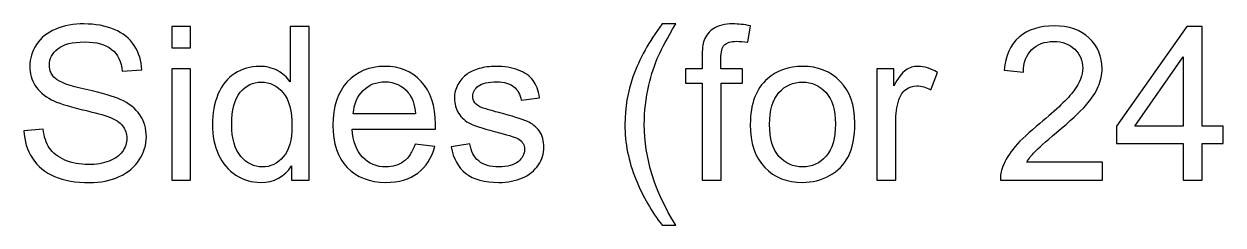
# Model space of a CAD drawing. Header units: millimetres. Extents: x 198 to 2265, y -986 to 144.
# Drawn here: x 575.8 to 717.4, y -301.2 to -277.4 of the extents above; entities that cross this region are included whole.
import ezdxf

# ---------------------------------------------------------------- set-up
doc = ezdxf.new("R2010")
doc.units = ezdxf.units.MM
doc.header["$MEASUREMENT"] = 0
doc.layers.add('Layer 1', color=7, linetype='Continuous')

msp = doc.modelspace()

# ---------------------------------------------------------------- linework, layer by layer
at = {"layer": 'Layer 1', "color": 250}
for points, knots in [([(575.8328, -290.004), (575.8328, -290.004), (578.0934, -289.8008), (578.0934, -289.8008), (578.1992, -290.7152), (578.449, -291.4645), (578.8427, -292.0529), (579.2364, -292.6371), (579.846, -293.1113), (580.6715, -293.4753), (581.497, -293.8352), (582.4283, -294.0172), (583.4613, -294.0172), (584.3799, -294.0172), (585.1885, -293.8817), (585.8912, -293.6066), (586.5939, -293.3314), (587.1146, -292.9546), (587.4575, -292.4763), (587.8004, -291.9979), (587.974, -291.4772), (587.974, -290.9184), (587.974, -290.3511), (587.8089, -289.8558), (587.4787, -289.4283), (587.1485, -289.0049), (586.6024, -288.6493), (585.8404, -288.3572), (585.3536, -288.171), (584.2741, -287.8746), (582.6019, -287.4725), (580.9297, -287.0703), (579.7613, -286.6935), (579.0925, -286.3379), (578.2246, -285.8807), (577.5812, -285.3135), (577.1578, -284.6404), (576.7303, -283.9673), (576.5186, -283.2095), (576.5186, -282.3755), (576.5186, -281.4527), (576.7811, -280.5933), (577.3018, -279.7974), (577.8225, -278.9973), (578.5802, -278.392), (579.5835, -277.9771), (580.5826, -277.5622), (581.696, -277.3548), (582.9194, -277.3548), (584.2656, -277.3548), (585.4552, -277.5707), (586.4839, -278.0067), (587.5126, -278.4385), (588.3042, -279.0778), (588.8588, -279.9244), (589.4133, -280.7669), (589.7097, -281.7236), (589.752, -282.7904), (589.752, -282.7904), (587.4406, -282.9682), (587.4406, -282.9682), (587.3178, -281.821), (586.8987, -280.9531), (586.1833, -280.3689), (585.4679, -279.7805), (584.4095, -279.4884), (583.0125, -279.4884), (581.5563, -279.4884), (580.4937, -279.7551), (579.8291, -280.2885), (579.1644, -280.8219), (578.83, -281.4654), (578.83, -282.2189), (578.83, -282.8708), (579.0671, -283.4085), (579.537, -283.8318), (580.0026, -284.2509), (581.2091, -284.6869), (583.1649, -285.1272), (585.1207, -285.5717), (586.4627, -285.9569), (587.1908, -286.2871), (588.2449, -286.774), (589.0281, -287.3878), (589.5319, -288.1371), (590.0356, -288.8822), (590.2854, -289.7415), (590.2854, -290.7152), (590.2854, -291.6846), (590.0102, -292.5906), (589.4557, -293.4457), (588.9011, -294.3008), (588.1095, -294.9655), (587.0723, -295.4396), (586.0351, -295.9137), (584.871, -296.1508), (583.5713, -296.1508), (581.9288, -296.1508), (580.553, -295.9095), (579.4438, -295.4311), (578.3305, -294.9528), (577.4626, -294.2331), (576.8319, -293.2679), (576.1969, -292.3069), (575.8667, -291.219), (575.8328, -290.004)], [0, 0, 0, 0, 0.02857143, 0.02857143, 0.02857143, 0.05714286, 0.05714286, 0.05714286, 0.08571429, 0.08571429, 0.08571429, 0.11428571, 0.11428571, 0.11428571, 0.14285714, 0.14285714, 0.14285714, 0.17142857, 0.17142857, 0.17142857, 0.2, 0.2, 0.2, 0.22857143, 0.22857143, 0.22857143, 0.25714286, 0.25714286, 0.25714286, 0.28571429, 0.28571429, 0.28571429, 0.31428571, 0.31428571, 0.31428571, 0.34285714, 0.34285714, 0.34285714, 0.37142857, 0.37142857, 0.37142857, 0.4, 0.4, 0.4, 0.42857143, 0.42857143, 0.42857143, 0.45714286, 0.45714286, 0.45714286, 0.48571429, 0.48571429, 0.48571429, 0.51428571, 0.51428571, 0.51428571, 0.54285714, 0.54285714, 0.54285714, 0.57142857, 0.57142857, 0.57142857, 0.6, 0.6, 0.6, 0.62857143, 0.62857143, 0.62857143, 0.65714286, 0.65714286, 0.65714286, 0.68571429, 0.68571429, 0.68571429, 0.71428571, 0.71428571, 0.71428571, 0.74285714, 0.74285714, 0.74285714, 0.77142857, 0.77142857, 0.77142857, 0.8, 0.8, 0.8, 0.82857143, 0.82857143, 0.82857143, 0.85714286, 0.85714286, 0.85714286, 0.88571429, 0.88571429, 0.88571429, 0.91428571, 0.91428571, 0.91428571, 0.94285714, 0.94285714, 0.94285714, 0.97142857, 0.97142857, 0.97142857, 1, 1, 1, 1]), ([(651.203, -301.18), (649.9753, -299.6264), (648.9339, -297.8103), (648.083, -295.7275), (647.2321, -293.6447), (646.8088, -291.4857), (646.8088, -289.2547), (646.8088, -287.2862), (647.1263, -285.4024), (647.7613, -283.6032), (648.5064, -281.5119), (649.6536, -279.4291), (651.203, -277.3548), (651.203, -277.3548), (652.8032, -277.3548), (652.8032, -277.3548), (651.8041, -279.0735), (651.1395, -280.3012), (650.8178, -281.0378), (650.314, -282.1766), (649.9161, -283.3661), (649.6282, -284.6065), (649.2726, -286.1517), (649.0948, -287.7053), (649.0948, -289.2674), (649.0948, -293.2425), (650.3309, -297.2134), (652.8032, -301.18), (652.8032, -301.18), (651.203, -301.18), (651.203, -301.18)], [0, 0, 0, 0, 0.1, 0.1, 0.1, 0.2, 0.2, 0.2, 0.3, 0.3, 0.3, 0.4, 0.4, 0.4, 0.5, 0.5, 0.5, 0.6, 0.6, 0.6, 0.7, 0.7, 0.7, 0.8, 0.8, 0.8, 0.9, 0.9, 0.9, 1, 1, 1, 1]), ([(655.9274, -295.846), (655.9274, -295.846), (655.9274, -284.3906), (655.9274, -284.3906), (655.9274, -284.3906), (653.9462, -284.3906), (653.9462, -284.3906), (653.9462, -284.3906), (653.9462, -282.6634), (653.9462, -282.6634), (653.9462, -282.6634), (655.9274, -282.6634), (655.9274, -282.6634), (655.9274, -282.6634), (655.9274, -281.2664), (655.9274, -281.2664), (655.9274, -280.3816), (656.0036, -279.7255), (656.1602, -279.2979), (656.3761, -278.7222), (656.7487, -278.2523), (657.2905, -277.8924), (657.8282, -277.5326), (658.5859, -277.3548), (659.5596, -277.3548), (660.1904, -277.3548), (660.8846, -277.431), (661.6466, -277.5792), (661.6466, -277.5792), (661.3122, -279.535), (661.3122, -279.535), (660.8465, -279.4545), (660.4105, -279.4122), (659.9956, -279.4122), (659.3183, -279.4122), (658.8399, -279.5561), (658.5563, -279.844), (658.2769, -280.1319), (658.1372, -280.6695), (658.1372, -281.4569), (658.1372, -281.4569), (658.1372, -282.6634), (658.1372, -282.6634), (658.1372, -282.6634), (660.7026, -282.6634), (660.7026, -282.6634), (660.7026, -282.6634), (660.7026, -284.3906), (660.7026, -284.3906), (660.7026, -284.3906), (658.1626, -284.3906), (658.1626, -284.3906), (658.1626, -284.3906), (658.1626, -295.846), (658.1626, -295.846), (658.1626, -295.846), (655.9274, -295.846), (655.9274, -295.846)], [0, 0, 0, 0, 0.05263158, 0.05263158, 0.05263158, 0.10526316, 0.10526316, 0.10526316, 0.15789474, 0.15789474, 0.15789474, 0.21052632, 0.21052632, 0.21052632, 0.26315789, 0.26315789, 0.26315789, 0.31578947, 0.31578947, 0.31578947, 0.36842105, 0.36842105, 0.36842105, 0.42105263, 0.42105263, 0.42105263, 0.47368421, 0.47368421, 0.47368421, 0.52631579, 0.52631579, 0.52631579, 0.57894737, 0.57894737, 0.57894737, 0.63157895, 0.63157895, 0.63157895, 0.68421053, 0.68421053, 0.68421053, 0.73684211, 0.73684211, 0.73684211, 0.78947368, 0.78947368, 0.78947368, 0.84210526, 0.84210526, 0.84210526, 0.89473684, 0.89473684, 0.89473684, 0.94736842, 0.94736842, 0.94736842, 1, 1, 1, 1]), ([(593.2826, -280.1996), (593.2826, -280.1996), (593.2826, -277.6596), (593.2826, -277.6596), (593.2826, -277.6596), (595.5178, -277.6596), (595.5178, -277.6596), (595.5178, -277.6596), (595.5178, -280.1996), (595.5178, -280.1996), (595.5178, -280.1996), (593.2826, -280.1996), (593.2826, -280.1996)], [0, 0, 0, 0, 0.25, 0.25, 0.25, 0.5, 0.5, 0.5, 0.75, 0.75, 0.75, 1, 1, 1, 1]), ([(607.4346, -295.846), (607.4346, -295.846), (607.4346, -294.1738), (607.4346, -294.1738), (606.6006, -295.4735), (605.373, -296.1254), (603.7516, -296.1254), (602.7017, -296.1254), (601.7365, -295.8375), (600.8602, -295.2576), (599.9797, -294.6818), (599.2981, -293.8733), (598.8113, -292.8403), (598.3287, -291.8032), (598.0874, -290.6136), (598.0874, -289.2674), (598.0874, -287.9551), (598.3075, -286.7655), (598.7436, -285.6945), (599.1838, -284.6277), (599.84, -283.8064), (600.7163, -283.2391), (601.5884, -282.6676), (602.5705, -282.384), (603.65, -282.384), (604.4459, -282.384), (605.1528, -282.5533), (605.7709, -282.8878), (606.389, -283.2222), (606.8927, -283.6625), (607.2822, -284.2001), (607.2822, -284.2001), (607.2822, -277.6596), (607.2822, -277.6596), (607.2822, -277.6596), (609.5174, -277.6596), (609.5174, -277.6596), (609.5174, -277.6596), (609.5174, -295.846), (609.5174, -295.846), (609.5174, -295.846), (607.4346, -295.846), (607.4346, -295.846)], [0, 0, 0, 0, 0.07142857, 0.07142857, 0.07142857, 0.14285714, 0.14285714, 0.14285714, 0.21428571, 0.21428571, 0.21428571, 0.28571429, 0.28571429, 0.28571429, 0.35714286, 0.35714286, 0.35714286, 0.42857143, 0.42857143, 0.42857143, 0.5, 0.5, 0.5, 0.57142857, 0.57142857, 0.57142857, 0.64285714, 0.64285714, 0.64285714, 0.71428571, 0.71428571, 0.71428571, 0.78571429, 0.78571429, 0.78571429, 0.85714286, 0.85714286, 0.85714286, 0.92857143, 0.92857143, 0.92857143, 1, 1, 1, 1]), ([(703.1926, -293.7124), (703.1926, -293.7124), (703.1926, -295.846), (703.1926, -295.846), (703.1926, -295.846), (691.153, -295.846), (691.153, -295.846), (691.1361, -295.3084), (691.225, -294.7919), (691.4155, -294.2924), (691.7245, -293.4753), (692.2198, -292.6668), (692.9014, -291.8751), (693.5829, -291.0835), (694.5566, -290.1691), (695.8224, -289.1319), (697.7909, -287.5106), (699.1286, -286.2279), (699.8271, -285.2796), (700.5298, -284.3313), (700.8812, -283.4339), (700.8812, -282.5872), (700.8812, -281.7024), (700.5637, -280.9574), (699.9287, -280.3478), (699.2937, -279.7424), (698.464, -279.4376), (697.4437, -279.4376), (696.3642, -279.4376), (695.5006, -279.7593), (694.8529, -280.4028), (694.2052, -281.042), (693.8793, -281.931), (693.8708, -283.0698), (693.8708, -283.0698), (691.5848, -282.8412), (691.5848, -282.8412), (691.7414, -281.1309), (692.3341, -279.8271), (693.3586, -278.9296), (694.3873, -278.0321), (695.7631, -277.5834), (697.4945, -277.5834), (699.2387, -277.5834), (700.623, -278.066), (701.639, -279.0354), (702.6592, -280.0049), (703.1672, -281.2071), (703.1672, -282.638), (703.1672, -283.3661), (703.019, -284.0816), (702.7185, -284.7843), (702.4221, -285.4913), (701.9268, -286.2321), (701.2368, -287.011), (700.5425, -287.7857), (699.3953, -288.8568), (697.7951, -290.2114), (696.4531, -291.3375), (695.5895, -292.0995), (695.2085, -292.5017), (694.8275, -292.9038), (694.5143, -293.306), (694.2645, -293.7124), (694.2645, -293.7124), (703.1926, -293.7124), (703.1926, -293.7124)], [0, 0, 0, 0, 0.04545455, 0.04545455, 0.04545455, 0.09090909, 0.09090909, 0.09090909, 0.13636364, 0.13636364, 0.13636364, 0.18181818, 0.18181818, 0.18181818, 0.22727273, 0.22727273, 0.22727273, 0.27272727, 0.27272727, 0.27272727, 0.31818182, 0.31818182, 0.31818182, 0.36363636, 0.36363636, 0.36363636, 0.40909091, 0.40909091, 0.40909091, 0.45454545, 0.45454545, 0.45454545, 0.5, 0.5, 0.5, 0.54545455, 0.54545455, 0.54545455, 0.59090909, 0.59090909, 0.59090909, 0.63636364, 0.63636364, 0.63636364, 0.68181818, 0.68181818, 0.68181818, 0.72727273, 0.72727273, 0.72727273, 0.77272727, 0.77272727, 0.77272727, 0.81818182, 0.81818182, 0.81818182, 0.86363636, 0.86363636, 0.86363636, 0.90909091, 0.90909091, 0.90909091, 0.95454545, 0.95454545, 0.95454545, 1, 1, 1, 1]), ([(712.7472, -295.846), (712.7472, -295.846), (712.7472, -291.5026), (712.7472, -291.5026), (712.7472, -291.5026), (704.8478, -291.5026), (704.8478, -291.5026), (704.8478, -291.5026), (704.8478, -289.4452), (704.8478, -289.4452), (704.8478, -289.4452), (713.1536, -277.6596), (713.1536, -277.6596), (713.1536, -277.6596), (714.9824, -277.6596), (714.9824, -277.6596), (714.9824, -277.6596), (714.9824, -289.4452), (714.9824, -289.4452), (714.9824, -289.4452), (717.4462, -289.4452), (717.4462, -289.4452), (717.4462, -289.4452), (717.4462, -291.5026), (717.4462, -291.5026), (717.4462, -291.5026), (714.9824, -291.5026), (714.9824, -291.5026), (714.9824, -291.5026), (714.9824, -295.846), (714.9824, -295.846), (714.9824, -295.846), (712.7472, -295.846), (712.7472, -295.846)], [0, 0, 0, 0, 0.09090909, 0.09090909, 0.09090909, 0.18181818, 0.18181818, 0.18181818, 0.27272727, 0.27272727, 0.27272727, 0.36363636, 0.36363636, 0.36363636, 0.45454545, 0.45454545, 0.45454545, 0.54545455, 0.54545455, 0.54545455, 0.63636364, 0.63636364, 0.63636364, 0.72727273, 0.72727273, 0.72727273, 0.81818182, 0.81818182, 0.81818182, 0.90909091, 0.90909091, 0.90909091, 1, 1, 1, 1]), ([(712.7472, -289.4452), (712.7472, -289.4452), (712.7472, -281.2622), (712.7472, -281.2622), (712.7472, -281.2622), (707.0449, -289.4452), (707.0449, -289.4452), (707.0449, -289.4452), (712.7472, -289.4452), (712.7472, -289.4452)], [0, 0, 0, 0, 0.33333333, 0.33333333, 0.33333333, 0.66666667, 0.66666667, 0.66666667, 1, 1, 1, 1]), ([(593.2826, -295.846), (593.2826, -295.846), (593.2826, -282.6634), (593.2826, -282.6634), (593.2826, -282.6634), (595.5178, -282.6634), (595.5178, -282.6634), (595.5178, -282.6634), (595.5178, -295.846), (595.5178, -295.846), (595.5178, -295.846), (593.2826, -295.846), (593.2826, -295.846)], [0, 0, 0, 0, 0.25, 0.25, 0.25, 0.5, 0.5, 0.5, 0.75, 0.75, 0.75, 1, 1, 1, 1]), ([(622.0438, -291.5788), (622.0438, -291.5788), (624.3552, -291.8836), (624.3552, -291.8836), (623.9954, -293.2256), (623.3223, -294.2712), (622.3401, -295.012), (621.358, -295.7529), (620.1049, -296.1254), (618.5767, -296.1254), (616.6548, -296.1254), (615.1308, -295.5327), (614.0047, -294.3474), (612.8786, -293.1663), (612.3156, -291.5026), (612.3156, -289.3648), (612.3156, -287.155), (612.8829, -285.4362), (614.0216, -284.217), (615.1604, -282.9936), (616.6378, -282.384), (618.4539, -282.384), (620.2108, -282.384), (621.6459, -282.9809), (622.7592, -284.1789), (623.8726, -285.377), (624.4314, -287.0618), (624.4314, -289.2335), (624.4314, -289.3648), (624.4272, -289.5637), (624.4187, -289.8262), (624.4187, -289.8262), (614.6016, -289.8262), (614.6016, -289.8262), (614.6863, -291.2698), (615.0927, -292.3789), (615.8293, -293.1451), (616.5616, -293.9114), (617.4803, -294.2966), (618.5767, -294.2966), (619.3937, -294.2966), (620.0922, -294.0807), (620.668, -293.6489), (621.2479, -293.2171), (621.7051, -292.5271), (622.0438, -291.5788)], [0, 0, 0, 0, 0.06666667, 0.06666667, 0.06666667, 0.13333333, 0.13333333, 0.13333333, 0.2, 0.2, 0.2, 0.26666667, 0.26666667, 0.26666667, 0.33333333, 0.33333333, 0.33333333, 0.4, 0.4, 0.4, 0.46666667, 0.46666667, 0.46666667, 0.53333333, 0.53333333, 0.53333333, 0.6, 0.6, 0.6, 0.66666667, 0.66666667, 0.66666667, 0.73333333, 0.73333333, 0.73333333, 0.8, 0.8, 0.8, 0.86666667, 0.86666667, 0.86666667, 0.93333333, 0.93333333, 0.93333333, 1, 1, 1, 1]), ([(626.2898, -291.909), (626.2898, -291.909), (628.4996, -291.5534), (628.4996, -291.5534), (628.6224, -292.4382), (628.9695, -293.1155), (629.5368, -293.5896), (630.104, -294.0595), (630.8999, -294.2966), (631.9159, -294.2966), (632.9446, -294.2966), (633.7066, -294.0892), (634.2061, -293.6701), (634.7014, -293.2552), (634.9512, -292.7641), (634.9512, -292.2011), (634.9512, -291.6973), (634.7268, -291.2994), (634.2823, -291.0115), (633.9691, -290.8126), (633.2071, -290.5628), (631.9963, -290.2538), (630.3623, -289.8431), (629.232, -289.4875), (628.597, -289.187), (627.9662, -288.8822), (627.4878, -288.4673), (627.1619, -287.9339), (626.8359, -287.4047), (626.6708, -286.8163), (626.6708, -286.1728), (626.6708, -285.5844), (626.8063, -285.0425), (627.073, -284.543), (627.3439, -284.0435), (627.708, -283.6286), (628.1694, -283.2984), (628.5165, -283.0444), (628.9907, -282.8285), (629.5876, -282.6507), (630.1887, -282.4729), (630.8279, -282.384), (631.5137, -282.384), (632.5467, -282.384), (633.4526, -282.5322), (634.2315, -282.8327), (635.0147, -283.1291), (635.5904, -283.5355), (635.963, -284.0435), (636.3313, -284.5557), (636.5895, -285.2373), (636.7292, -286.0924), (636.7292, -286.0924), (634.5448, -286.3972), (634.5448, -286.3972), (634.4474, -285.7114), (634.1596, -285.1738), (633.6854, -284.7885), (633.2113, -284.4033), (632.5424, -284.2128), (631.6746, -284.2128), (630.6544, -284.2128), (629.922, -284.3821), (629.486, -284.7208), (629.0499, -285.0595), (628.8298, -285.4574), (628.8298, -285.9104), (628.8298, -286.1982), (628.9187, -286.4607), (629.1007, -286.6935), (629.2828, -286.9306), (629.5664, -287.1296), (629.9559, -287.2862), (630.1802, -287.3709), (630.8322, -287.5614), (631.9244, -287.8577), (633.4992, -288.2768), (634.5998, -288.6239), (635.2264, -288.8906), (635.8529, -289.1573), (636.344, -289.551), (636.6996, -290.059), (637.0594, -290.5713), (637.2372, -291.2063), (637.2372, -291.9683), (637.2372, -292.7091), (637.0213, -293.4076), (636.5853, -294.0638), (636.1492, -294.7199), (635.5227, -295.2279), (634.7057, -295.5878), (633.8844, -295.9476), (632.9573, -296.1254), (631.9244, -296.1254), (630.2141, -296.1254), (628.906, -295.7698), (628.0085, -295.0628), (627.1111, -294.3516), (626.5396, -293.3018), (626.2898, -291.909)], [0, 0, 0, 0, 0.03030303, 0.03030303, 0.03030303, 0.06060606, 0.06060606, 0.06060606, 0.09090909, 0.09090909, 0.09090909, 0.12121212, 0.12121212, 0.12121212, 0.15151515, 0.15151515, 0.15151515, 0.18181818, 0.18181818, 0.18181818, 0.21212121, 0.21212121, 0.21212121, 0.24242424, 0.24242424, 0.24242424, 0.27272727, 0.27272727, 0.27272727, 0.3030303, 0.3030303, 0.3030303, 0.33333333, 0.33333333, 0.33333333, 0.36363636, 0.36363636, 0.36363636, 0.39393939, 0.39393939, 0.39393939, 0.42424242, 0.42424242, 0.42424242, 0.45454545, 0.45454545, 0.45454545, 0.48484848, 0.48484848, 0.48484848, 0.51515152, 0.51515152, 0.51515152, 0.54545455, 0.54545455, 0.54545455, 0.57575758, 0.57575758, 0.57575758, 0.60606061, 0.60606061, 0.60606061, 0.63636364, 0.63636364, 0.63636364, 0.66666667, 0.66666667, 0.66666667, 0.6969697, 0.6969697, 0.6969697, 0.72727273, 0.72727273, 0.72727273, 0.75757576, 0.75757576, 0.75757576, 0.78787879, 0.78787879, 0.78787879, 0.81818182, 0.81818182, 0.81818182, 0.84848485, 0.84848485, 0.84848485, 0.87878788, 0.87878788, 0.87878788, 0.90909091, 0.90909091, 0.90909091, 0.93939394, 0.93939394, 0.93939394, 0.96969697, 0.96969697, 0.96969697, 1, 1, 1, 1]), ([(661.6128, -289.2547), (661.6128, -286.8205), (662.2901, -285.0171), (663.649, -283.8445), (664.7793, -282.8708), (666.1636, -282.384), (667.7935, -282.384), (669.6011, -282.384), (671.0828, -282.9767), (672.2342, -284.162), (673.3815, -285.3431), (673.9572, -286.9814), (673.9572, -289.0684), (673.9572, -290.7618), (673.7032, -292.091), (673.1952, -293.0605), (672.6872, -294.0299), (671.9464, -294.7834), (670.9727, -295.3211), (670.0033, -295.8587), (668.9407, -296.1254), (667.7935, -296.1254), (665.9477, -296.1254), (664.4576, -295.537), (663.3188, -294.3559), (662.1801, -293.1748), (661.6128, -291.473), (661.6128, -289.2547)], [0, 0, 0, 0, 0.11111111, 0.11111111, 0.11111111, 0.22222222, 0.22222222, 0.22222222, 0.33333333, 0.33333333, 0.33333333, 0.44444444, 0.44444444, 0.44444444, 0.55555556, 0.55555556, 0.55555556, 0.66666667, 0.66666667, 0.66666667, 0.77777778, 0.77777778, 0.77777778, 0.88888889, 0.88888889, 0.88888889, 1, 1, 1, 1]), ([(676.5522, -295.846), (676.5522, -295.846), (676.5522, -282.6634), (676.5522, -282.6634), (676.5522, -282.6634), (678.5588, -282.6634), (678.5588, -282.6634), (678.5588, -282.6634), (678.5588, -284.6827), (678.5588, -284.6827), (679.071, -283.7471), (679.5452, -283.1291), (679.9812, -282.8327), (680.4172, -282.5322), (680.8956, -282.384), (681.4163, -282.384), (682.1698, -282.384), (682.9361, -282.6211), (683.715, -283.091), (683.715, -283.091), (682.9191, -285.1526), (682.9191, -285.1526), (682.3773, -284.8478), (681.8354, -284.6954), (681.2935, -284.6954), (680.8067, -284.6954), (680.3707, -284.8436), (679.9854, -285.1357), (679.6002, -285.4278), (679.325, -285.8342), (679.1599, -286.3549), (678.9102, -287.1465), (678.7874, -288.0143), (678.7874, -288.9584), (678.7874, -288.9584), (678.7874, -295.846), (678.7874, -295.846), (678.7874, -295.846), (676.5522, -295.846), (676.5522, -295.846)], [0, 0, 0, 0, 0.07692308, 0.07692308, 0.07692308, 0.15384615, 0.15384615, 0.15384615, 0.23076923, 0.23076923, 0.23076923, 0.30769231, 0.30769231, 0.30769231, 0.38461538, 0.38461538, 0.38461538, 0.46153846, 0.46153846, 0.46153846, 0.53846154, 0.53846154, 0.53846154, 0.61538462, 0.61538462, 0.61538462, 0.69230769, 0.69230769, 0.69230769, 0.76923077, 0.76923077, 0.76923077, 0.84615385, 0.84615385, 0.84615385, 0.92307692, 0.92307692, 0.92307692, 1, 1, 1, 1]), ([(600.3734, -289.2716), (600.3734, -290.9565), (600.729, -292.2138), (601.4444, -293.0478), (602.1556, -293.8817), (602.9981, -294.2966), (603.9675, -294.2966), (604.9454, -294.2966), (605.7751, -293.8987), (606.4609, -293.1028), (607.1425, -292.3069), (607.4854, -291.092), (607.4854, -289.4579), (607.4854, -287.663), (607.1383, -286.3422), (606.4398, -285.4997), (605.7455, -284.6573), (604.8861, -284.2382), (603.8659, -284.2382), (602.8711, -284.2382), (602.0413, -284.6404), (601.3725, -285.4489), (600.7078, -286.2575), (600.3734, -287.5317), (600.3734, -289.2716)], [0, 0, 0, 0, 0.125, 0.125, 0.125, 0.25, 0.25, 0.25, 0.375, 0.375, 0.375, 0.5, 0.5, 0.5, 0.625, 0.625, 0.625, 0.75, 0.75, 0.75, 0.875, 0.875, 0.875, 1, 1, 1, 1]), ([(614.7286, -287.9974), (614.7286, -287.9974), (622.0692, -287.9974), (622.0692, -287.9974), (621.9718, -286.8883), (621.6882, -286.0585), (621.2268, -285.504), (620.5198, -284.6446), (619.5969, -284.2128), (618.4666, -284.2128), (617.4422, -284.2128), (616.5828, -284.5557), (615.8843, -285.2415), (615.19, -285.9273), (614.8048, -286.8459), (614.7286, -287.9974)], [0, 0, 0, 0, 0.2, 0.2, 0.2, 0.4, 0.4, 0.4, 0.6, 0.6, 0.6, 0.8, 0.8, 0.8, 1, 1, 1, 1]), ([(663.8988, -289.2589), (663.8988, -290.9438), (664.2671, -292.2053), (665.0037, -293.0393), (665.7445, -293.8775), (666.6716, -294.2966), (667.7935, -294.2966), (668.9026, -294.2966), (669.8255, -293.8775), (670.5663, -293.0351), (671.3029, -292.1926), (671.6712, -290.9099), (671.6712, -289.187), (671.6712, -287.5614), (671.2987, -286.3295), (670.5578, -285.4955), (669.817, -284.6573), (668.8941, -284.2382), (667.7935, -284.2382), (666.6716, -284.2382), (665.7445, -284.6531), (665.0037, -285.487), (664.2671, -286.321), (663.8988, -287.5783), (663.8988, -289.2589)], [0, 0, 0, 0, 0.125, 0.125, 0.125, 0.25, 0.25, 0.25, 0.375, 0.375, 0.375, 0.5, 0.5, 0.5, 0.625, 0.625, 0.625, 0.75, 0.75, 0.75, 0.875, 0.875, 0.875, 1, 1, 1, 1])]:
    msp.add_open_spline(points, degree=3, knots=knots, dxfattribs=at)

doc.saveas('drawing.dxf')
